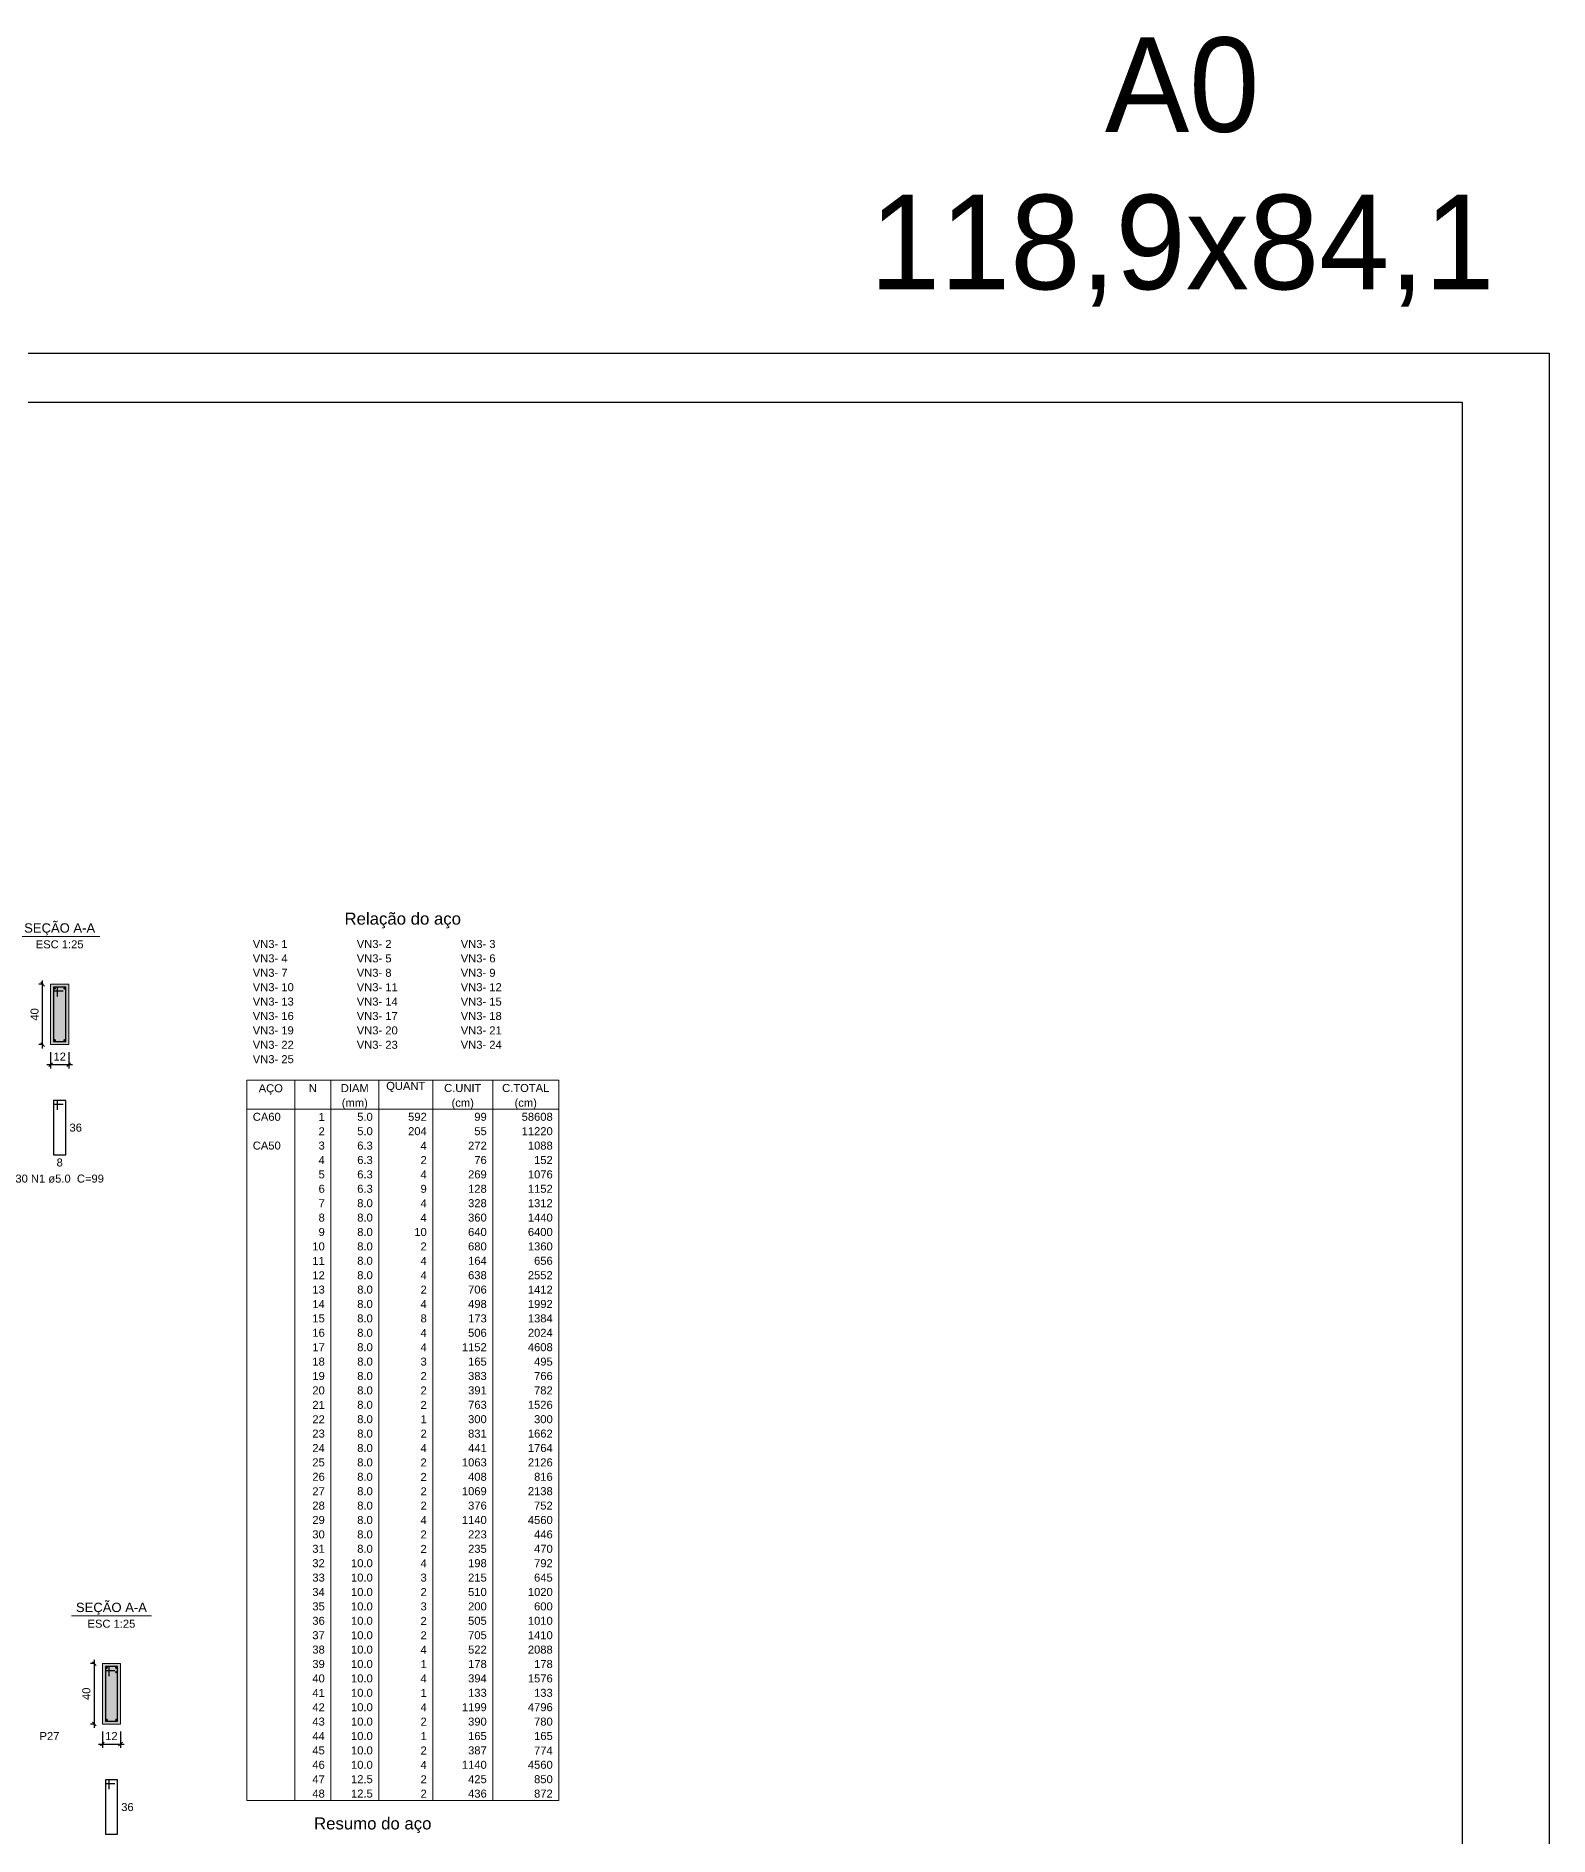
# Model space of a CAD drawing. Header units: millimetres. Extents: x -8 to 605, y -494 to 220.
# Drawn here: x 284.36 to 324.42, y -449.23 to -401.58 of the extents above; entities that cross this region are included whole.
import ezdxf

# ---------------------------------------------------------------- set-up
doc = ezdxf.new("R2010")
doc.units = ezdxf.units.MM
doc.header["$MEASUREMENT"] = 0
doc.linetypes.add('NULL', pattern=[0])
for name, color, linetype, lineweight in [('Descrição da armadura', 7, 'Continuous', 0), ('DT-Barras na forma', 7, 'Continuous', 30), ('DT-Barras no corte', 5, 'Continuous', 5), ('DT-Barras rebatidas', 7, 'Continuous', 30), ('DT-Cotas', 7, 'Continuous', 5), ('DT-Forma', 5, 'Continuous', 5), ('DT-Hachura seção vigas', 252, 'Continuous', 5), ('DT-Relação do aço', 1, 'Continuous', 20), ('DT-Textos', 7, 'Continuous', 5), ('Textos armaduras', 7, 'Continuous', 0)]:
    doc.layers.add(name, color=color, linetype=linetype, lineweight=lineweight)
doc.styles.add('Arial', font='arial.ttf')
doc.dimstyles.new('UM_25.000000', dxfattribs={"dimtxt": 0.18, "dimasz": 0.1, "dimexe": 0.1, "dimexo": 0.2, "dimgap": 0, "dimtad": 1, "dimtih": 1, "dimtoh": 1, "dimdec": 1, "dimlfac": 25, "dimzin": 0, "dimdsep": 46, "dimtxsty": 'Standard', "dimcen": 0.09, "dimdle": 0.1, "dimadec": 1, "dimazin": 2, "dimtfac": 1, "dimtdec": 4, "dimtofl": 0, "dimtmove": 0, "dimatfit": 3, "dimfxl": 1, "dimtolj": 1, "dimarcsym": 0})

# ---------------------------------------------------------------- blocks, each defined once
blk = doc.blocks.new('_Oblique')
at = {"color": 0, "linetype": 'ByBlock', "lineweight": -2}
blk.add_line((-0.5, -0.5), (0.5, 0.5), dxfattribs=at)
blk = doc.blocks.new('*D4666')
at = {"layer": 'Defpoints', "color": 0, "transparency": 16777216}
for p in [(284.531, -426.683), (284.743, -426.683), (284.743, -428.283)]:
    blk.add_point(p, dxfattribs=at)
at = {"layer": 'DT-Cotas', "color": 0, "lineweight": -2, "transparency": 16777216}
for p, q in [((284.543, -426.683), (284.431, -426.683)), ((284.531, -428.383), (284.531, -426.583)), ((284.543, -428.283), (284.431, -428.283))]:
    blk.add_line(p, q, dxfattribs=at)
at = {"layer": 'DT-Cotas', "color": 0, "lineweight": -2, "transparency": 16777216, "xscale": 0.1, "yscale": 0.1, "zscale": 0.1}
for p, rotation in [((284.531, -426.683), 90), ((284.531, -428.283), 270)]:
    blk.add_blockref('_Oblique', p, dxfattribs=dict(at, rotation=rotation))
at = {"layer": 'DT-Cotas', "color": 7, "transparency": 16777216, "insert": (284.319, -427.483), "char_height": 0.2118, "attachment_point": 5, "rotation": 90, "style": 'Arial'}
blk.add_mtext('\\A1;40', dxfattribs=at)
blk = doc.blocks.new('*D4667')
at = {"layer": 'Defpoints', "color": 0, "transparency": 16777216}
for p in [(284.743, -428.283), (285.223, -428.283), (285.223, -428.812)]:
    blk.add_point(p, dxfattribs=at)
at = {"layer": 'DT-Cotas', "color": 0, "lineweight": -2, "transparency": 16777216}
for p, q in [((284.643, -428.812), (285.323, -428.812)), ((284.743, -428.483), (284.743, -428.912)), ((285.223, -428.483), (285.223, -428.912))]:
    blk.add_line(p, q, dxfattribs=at)
at = {"layer": 'DT-Cotas', "color": 0, "lineweight": -2, "transparency": 16777216, "xscale": 0.1, "yscale": 0.1, "zscale": 0.1, "rotation": 180}
blk.add_blockref('_Oblique', (284.743, -428.812), dxfattribs=at)
at = {"layer": 'DT-Cotas', "color": 0, "lineweight": -2, "transparency": 16777216, "xscale": 0.1, "yscale": 0.1, "zscale": 0.1}
blk.add_blockref('_Oblique', (285.223, -428.812), dxfattribs=at)
at = {"layer": 'DT-Cotas', "color": 7, "transparency": 16777216, "insert": (284.983, -428.6), "char_height": 0.2118, "attachment_point": 5, "rotation": 0.0057, "style": 'Arial'}
blk.add_mtext('\\A1;12', dxfattribs=at)
blk = doc.blocks.new('*D4756')
at = {"layer": 'Defpoints', "color": 0, "transparency": 16777216}
for p in [(285.901, -444.67), (286.113, -444.67), (286.113, -446.27)]:
    blk.add_point(p, dxfattribs=at)
at = {"layer": 'DT-Cotas', "color": 0, "lineweight": -2, "transparency": 16777216}
for p, q in [((285.901, -446.37), (285.901, -444.57)), ((285.913, -444.67), (285.801, -444.67)), ((285.913, -446.27), (285.801, -446.27))]:
    blk.add_line(p, q, dxfattribs=at)
at = {"layer": 'DT-Cotas', "color": 0, "lineweight": -2, "transparency": 16777216, "xscale": 0.1, "yscale": 0.1, "zscale": 0.1}
for p, rotation in [((285.901, -444.67), 90), ((285.901, -446.27), 270)]:
    blk.add_blockref('_Oblique', p, dxfattribs=dict(at, rotation=rotation))
at = {"layer": 'DT-Cotas', "color": 7, "transparency": 16777216, "insert": (285.69, -445.47), "char_height": 0.2118, "attachment_point": 5, "rotation": 90, "style": 'Arial'}
blk.add_mtext('\\A1;40', dxfattribs=at)
blk = doc.blocks.new('*D4757')
at = {"layer": 'Defpoints', "color": 0, "transparency": 16777216}
for p in [(286.113, -446.27), (286.593, -446.27), (286.593, -446.8)]:
    blk.add_point(p, dxfattribs=at)
at = {"layer": 'DT-Cotas', "color": 0, "lineweight": -2, "transparency": 16777216}
for p, q in [((286.113, -446.47), (286.113, -446.9)), ((286.593, -446.47), (286.593, -446.9)), ((286.013, -446.8), (286.693, -446.8))]:
    blk.add_line(p, q, dxfattribs=at)
at = {"layer": 'DT-Cotas', "color": 0, "lineweight": -2, "transparency": 16777216, "xscale": 0.1, "yscale": 0.1, "zscale": 0.1, "rotation": 180}
blk.add_blockref('_Oblique', (286.113, -446.8), dxfattribs=at)
at = {"layer": 'DT-Cotas', "color": 0, "lineweight": -2, "transparency": 16777216, "xscale": 0.1, "yscale": 0.1, "zscale": 0.1}
blk.add_blockref('_Oblique', (286.593, -446.8), dxfattribs=at)
at = {"layer": 'DT-Cotas', "color": 7, "transparency": 16777216, "insert": (286.353, -446.588), "char_height": 0.2118, "attachment_point": 5, "rotation": 0.0057, "style": 'Arial'}
blk.add_mtext('\\A1;12', dxfattribs=at)

msp = doc.modelspace()

# ---------------------------------------------------------------- hatches: boundary and pattern name
at = {"layer": 'DT-Hachura seção vigas', "linetype": 'Continuous'}
for points in [[(284.7431, -428.2826), (284.7431, -428.2826), (285.2231, -428.2826), (285.2231, -426.6826), (284.7431, -426.6826), (284.7431, -428.2826)], [(286.1132, -446.2702), (286.1132, -446.2702), (286.5932, -446.2702), (286.5932, -444.6702), (286.1132, -444.6702), (286.1132, -446.2702)]]:
    msp.add_hatch(color=252, dxfattribs=at).paths.add_polyline_path(points)

# ---------------------------------------------------------------- linework, layer by layer
at = {"color": 7}
for p, q in [((205.5205, -409.9755), (324.4205, -409.9755)), ((324.4205, -409.9755), (324.4205, -494.0755)), ((207.8205, -411.2755), (322.1205, -411.2755)), ((322.1205, -411.2755), (322.1205, -492.7755))]:
    msp.add_line(p, q, dxfattribs=at)
at = {"layer": 'DT-Barras na forma'}
for p, q in [((284.9231, -426.7626), (284.8231, -426.7626)), ((284.8231, -426.7626), (284.8231, -428.2026)), ((285.1431, -426.7626), (284.8231, -426.7626)), ((284.8231, -426.7626), (284.8231, -426.8626)), ((284.8231, -426.8626), (285.0731, -426.8626)), ((284.9231, -427.0126), (284.9231, -426.7626)), ((285.1431, -428.2026), (285.1431, -426.7626)), ((284.8231, -428.2026), (285.1431, -428.2026)), ((286.2932, -444.7502), (286.1932, -444.7502)), ((286.1932, -444.7502), (286.1932, -446.1902)), ((286.5132, -444.7502), (286.1932, -444.7502)), ((286.1932, -444.7502), (286.1932, -444.8502)), ((286.1932, -444.8502), (286.4432, -444.8502)), ((286.2932, -445.0002), (286.2932, -444.7502)), ((286.5132, -446.1902), (286.5132, -444.7502)), ((286.1932, -446.1902), (286.5132, -446.1902))]:
    msp.add_line(p, q, dxfattribs=at)
at = {"layer": 'DT-Barras no corte'}
for centre in [(284.8591, -426.7986), (285.1071, -426.7986), (284.8591, -428.1666), (285.1071, -428.1666), (286.2292, -444.7862), (286.4772, -444.7862), (286.4772, -444.8982), (286.2292, -446.1542), (286.4772, -446.1542)]:
    msp.add_circle(centre, 0.016, dxfattribs=at)
at = {"layer": 'DT-Barras rebatidas'}
for points in [[(284.9231, -430.0093), (284.9231, -429.7593), (284.8231, -429.7593), (284.8231, -431.1993), (285.1431, -431.1993), (285.1431, -429.7593), (284.8231, -429.7593), (284.8231, -429.8593), (285.0731, -429.8593)], [(286.2932, -447.9969), (286.2932, -447.7469), (286.1932, -447.7469), (286.1932, -449.1869), (286.5132, -449.1869), (286.5132, -447.7469), (286.1932, -447.7469), (286.1932, -447.8469), (286.4432, -447.8469)]]:
    msp.add_lwpolyline(points, dxfattribs=at)
at = {"layer": 'DT-Forma'}
for p, q in [((285.2231, -426.6826), (284.7431, -426.6826)), ((284.7431, -426.6826), (284.7431, -428.2826)), ((285.2231, -428.2826), (285.2231, -426.6826)), ((284.7431, -428.2826), (285.2231, -428.2826)), ((286.5932, -444.6702), (286.1132, -444.6702)), ((286.1132, -444.6702), (286.1132, -446.2702)), ((286.5932, -446.2702), (286.5932, -444.6702)), ((286.1132, -446.2702), (286.5932, -446.2702))]:
    msp.add_line(p, q, dxfattribs=at)
at = {"layer": 'DT-Relação do aço', "linetype": 'Continuous'}
for p, q in [((289.9376, -429.2279), (298.1978, -429.2279)), ((289.9376, -429.2279), (289.9376, -429.9904)), ((291.2084, -429.2279), (291.2084, -429.9904)), ((292.1615, -429.2279), (292.1615, -429.9904)), ((293.4323, -429.2279), (293.4323, -429.9904)), ((294.862, -429.2279), (294.862, -429.9904)), ((296.4505, -429.2279), (296.4505, -429.9904)), ((298.1978, -429.2279), (298.1978, -429.9904)), ((289.9376, -429.9904), (298.1978, -429.9904)), ((289.9376, -429.9904), (289.9376, -448.2899)), ((291.2084, -429.9904), (291.2084, -448.2899)), ((292.1615, -429.9904), (292.1615, -448.2899)), ((293.4323, -429.9904), (293.4323, -448.2899)), ((294.862, -429.9904), (294.862, -448.2899)), ((296.4505, -429.9904), (296.4505, -448.2899)), ((298.1978, -429.9904), (298.1978, -448.2899)), ((289.9376, -448.2899), (298.1978, -448.2899))]:
    msp.add_line(p, q, dxfattribs=at)
at = {"layer": 'DT-Textos'}
for p, q in [((283.9241, -425.4177), (286.0421, -425.4177)), ((285.2942, -443.4053), (287.4122, -443.4053))]:
    msp.add_line(p, q, dxfattribs=at)

# ---------------------------------------------------------------- texts
at = {"color": 7, "insert": (305.5154, -401.617), "char_height": 2.5, "attachment_point": 1}
msp.add_mtext_dynamic_manual_height_columns('\\pxqc;A0\\P118,9x84,1', width=18.384127, gutter_width=12.5, heights=[0], dxfattribs=at)
at = {"layer": 'Descrição da armadura', "linetype": 'NULL', "insert": (284.9827, -431.9407), "char_height": 0.2118, "width": 4.686721, "attachment_point": 8, "line_spacing_factor": 0.9, "style": 'Arial'}
msp.add_mtext('30 N1 ø5.0  C=99', dxfattribs=at)
at = {"layer": 'DT-Relação do aço', "color": 7, "linetype": 'NULL', "line_spacing_factor": 0.9, "style": 'Arial'}
for s, insert, char_height, width, attachment_point in [('Relação do aço', (294.0677, -425.2037), 0.3177, 6.167545, 8), ('VN3- 1', (290.0965, -425.7269), 0.2118, 1.841627, 7), ('VN3- 2', (292.8499, -425.7269), 0.2118, 1.841627, 7), ('VN3- 3', (295.6033, -425.7269), 0.2118, 1.841627, 7), ('VN3- 4', (290.0965, -426.1081), 0.2118, 1.841627, 7), ('VN3- 5', (292.8499, -426.1081), 0.2118, 1.841627, 7), ('VN3- 6', (295.6033, -426.1081), 0.2118, 1.841627, 7), ('VN3- 7', (290.0965, -426.4894), 0.2118, 1.841627, 7), ('VN3- 8', (292.8499, -426.4894), 0.2118, 1.841627, 7), ('VN3- 9', (295.6033, -426.4894), 0.2118, 1.841627, 7), ('VN3- 10', (290.0965, -426.8706), 0.2118, 2.170627, 7), ('VN3- 11', (292.8499, -426.8706), 0.2118, 2.170627, 7), ('VN3- 12', (295.6033, -426.8706), 0.2118, 2.170627, 7), ('VN3- 13', (290.0965, -427.2519), 0.2118, 2.170627, 7), ('VN3- 16', (290.0965, -427.6331), 0.2118, 2.170627, 7), ('VN3- 14', (292.8499, -427.2519), 0.2118, 2.170627, 7), ('VN3- 17', (292.8499, -427.6331), 0.2118, 2.170627, 7), ('VN3- 15', (295.6033, -427.2519), 0.2118, 2.170627, 7), ('VN3- 18', (295.6033, -427.6331), 0.2118, 2.170627, 7), ('VN3- 19', (290.0965, -428.0143), 0.2118, 2.170627, 7), ('VN3- 20', (292.8499, -428.0143), 0.2118, 2.170627, 7), ('VN3- 21', (295.6033, -428.0143), 0.2118, 2.170627, 7), ('VN3- 22', (290.0965, -428.3956), 0.2118, 2.170627, 7), ('VN3- 23', (292.8499, -428.3956), 0.2118, 2.170627, 7), ('VN3- 24', (295.6033, -428.3956), 0.2118, 2.170627, 7), ('VN3- 25', (290.0965, -428.7768), 0.2118, 2.170627, 7), ('AÇO', (290.573, -429.6092), 0.2118, 1.282746, 8), ('N', (291.685, -429.5393), 0.2118, 0.427474, 8), ('DIAM', (292.7969, -429.5393), 0.2118, 1.479694, 8), ('QUANT', (294.1471, -429.5393), 0.2118, 2.07183, 8), ('C.UNIT', (295.6562, -429.5393), 0.2118, 1.97271, 8), ('C.TOTAL', (297.3241, -429.5393), 0.2118, 2.499305, 8), ('(mm)', (292.7969, -429.9904), 0.2118, 1.379929, 8), ('(cm)', (295.6562, -429.9904), 0.2118, 1.18298, 8), ('(cm)', (297.3241, -429.9904), 0.2118, 1.18298, 8), ('CA60', (290.0965, -430.3018), 0.2118, 1.48034, 7), ('1', (292.0027, -430.3018), 0.2118, 0.329, 9), ('5.0', (293.2735, -430.3018), 0.2118, 0.822339, 9), ('592', (294.7031, -430.3018), 0.2118, 0.987001, 9), ('99', (296.2916, -430.3018), 0.2118, 0.658001, 9), ('58608', (298.039, -430.3018), 0.2118, 1.645002, 9), ('2', (292.0027, -430.683), 0.2118, 0.329, 9), ('5.0', (293.2735, -430.683), 0.2118, 0.822339, 9), ('204', (294.7031, -430.683), 0.2118, 0.987001, 9), ('55', (296.2916, -430.683), 0.2118, 0.658001, 9), ('11220', (298.039, -430.683), 0.2118, 1.645002, 9), ('CA50', (290.0965, -431.0643), 0.2118, 1.48034, 7), ('4', (292.0027, -431.4455), 0.2118, 0.329, 9), ('3', (292.0027, -431.0643), 0.2118, 0.329, 9), ('6.3', (293.2735, -431.0643), 0.2118, 0.822339, 9), ('6.3', (293.2735, -431.4455), 0.2118, 0.822339, 9), ('4', (294.7031, -431.0643), 0.2118, 0.329, 9), ('2', (294.7031, -431.4455), 0.2118, 0.329, 9), ('272', (296.2916, -431.0643), 0.2118, 0.987001, 9), ('76', (296.2916, -431.4455), 0.2118, 0.658001, 9), ('1088', (298.039, -431.0643), 0.2118, 1.316001, 9), ('152', (298.039, -431.4455), 0.2118, 0.987001, 9), ('5', (292.0027, -431.8267), 0.2118, 0.329, 9), ('6.3', (293.2735, -431.8267), 0.2118, 0.822339, 9), ('4', (294.7031, -431.8267), 0.2118, 0.329, 9), ('269', (296.2916, -431.8267), 0.2118, 0.987001, 9), ('1076', (298.039, -431.8267), 0.2118, 1.316001, 9), ('6', (292.0027, -432.208), 0.2118, 0.329, 9), ('6.3', (293.2735, -432.208), 0.2118, 0.822339, 9), ('9', (294.7031, -432.208), 0.2118, 0.329, 9), ('128', (296.2916, -432.208), 0.2118, 0.987001, 9), ('1152', (298.039, -432.208), 0.2118, 1.316001, 9), ('7', (292.0027, -432.5892), 0.2118, 0.329, 9), ('8.0', (293.2735, -432.5892), 0.2118, 0.822339, 9), ('4', (294.7031, -432.5892), 0.2118, 0.329, 9), ('328', (296.2916, -432.5892), 0.2118, 0.987001, 9), ('1312', (298.039, -432.5892), 0.2118, 1.316001, 9), ('8', (292.0027, -432.9705), 0.2118, 0.329, 9), ('9', (292.0027, -433.3517), 0.2118, 0.329, 9), ('8.0', (293.2735, -432.9705), 0.2118, 0.822339, 9), ('8.0', (293.2735, -433.3517), 0.2118, 0.822339, 9), ('10', (294.7031, -433.3517), 0.2118, 0.658001, 9), ('4', (294.7031, -432.9705), 0.2118, 0.329, 9), ('360', (296.2916, -432.9705), 0.2118, 0.987001, 9), ('640', (296.2916, -433.3517), 0.2118, 0.987001, 9), ('6400', (298.039, -433.3517), 0.2118, 1.316001, 9), ('1440', (298.039, -432.9705), 0.2118, 1.316001, 9), ('10', (292.0027, -433.7329), 0.2118, 0.658001, 9), ('8.0', (293.2735, -433.7329), 0.2118, 0.822339, 9), ('2', (294.7031, -433.7329), 0.2118, 0.329, 9), ('680', (296.2916, -433.7329), 0.2118, 0.987001, 9), ('1360', (298.039, -433.7329), 0.2118, 1.316001, 9), ('11', (292.0027, -434.1142), 0.2118, 0.658001, 9), ('8.0', (293.2735, -434.1142), 0.2118, 0.822339, 9), ('4', (294.7031, -434.1142), 0.2118, 0.329, 9), ('164', (296.2916, -434.1142), 0.2118, 0.987001, 9), ('656', (298.039, -434.1142), 0.2118, 0.987001, 9), ('12', (292.0027, -434.4954), 0.2118, 0.658001, 9), ('8.0', (293.2735, -434.4954), 0.2118, 0.822339, 9), ('4', (294.7031, -434.4954), 0.2118, 0.329, 9), ('638', (296.2916, -434.4954), 0.2118, 0.987001, 9), ('2552', (298.039, -434.4954), 0.2118, 1.316001, 9), ('13', (292.0027, -434.8767), 0.2118, 0.658001, 9), ('14', (292.0027, -435.2579), 0.2118, 0.658001, 9), ('8.0', (293.2735, -434.8767), 0.2118, 0.822339, 9), ('8.0', (293.2735, -435.2579), 0.2118, 0.822339, 9), ('4', (294.7031, -435.2579), 0.2118, 0.329, 9), ('2', (294.7031, -434.8767), 0.2118, 0.329, 9), ('498', (296.2916, -435.2579), 0.2118, 0.987001, 9), ('706', (296.2916, -434.8767), 0.2118, 0.987001, 9), ('1412', (298.039, -434.8767), 0.2118, 1.316001, 9), ('1992', (298.039, -435.2579), 0.2118, 1.316001, 9), ('15', (292.0027, -435.6391), 0.2118, 0.658001, 9), ('8.0', (293.2735, -435.6391), 0.2118, 0.822339, 9), ('8', (294.7031, -435.6391), 0.2118, 0.329, 9), ('173', (296.2916, -435.6391), 0.2118, 0.987001, 9), ('1384', (298.039, -435.6391), 0.2118, 1.316001, 9), ('16', (292.0027, -436.0204), 0.2118, 0.658001, 9), ('8.0', (293.2735, -436.0204), 0.2118, 0.822339, 9), ('4', (294.7031, -436.0204), 0.2118, 0.329, 9), ('506', (296.2916, -436.0204), 0.2118, 0.987001, 9), ('2024', (298.039, -436.0204), 0.2118, 1.316001, 9), ('17', (292.0027, -436.4016), 0.2118, 0.658001, 9), ('8.0', (293.2735, -436.4016), 0.2118, 0.822339, 9), ('4', (294.7031, -436.4016), 0.2118, 0.329, 9), ('1152', (296.2916, -436.4016), 0.2118, 1.316001, 9), ('4608', (298.039, -436.4016), 0.2118, 1.316001, 9), ('18', (292.0027, -436.7829), 0.2118, 0.658001, 9), ('19', (292.0027, -437.1641), 0.2118, 0.658001, 9), ('8.0', (293.2735, -436.7829), 0.2118, 0.822339, 9), ('8.0', (293.2735, -437.1641), 0.2118, 0.822339, 9), ('3', (294.7031, -436.7829), 0.2118, 0.329, 9), ('2', (294.7031, -437.1641), 0.2118, 0.329, 9), ('383', (296.2916, -437.1641), 0.2118, 0.987001, 9), ('165', (296.2916, -436.7829), 0.2118, 0.987001, 9), ('495', (298.039, -436.7829), 0.2118, 0.987001, 9), ('766', (298.039, -437.1641), 0.2118, 0.987001, 9), ('20', (292.0027, -437.5453), 0.2118, 0.658001, 9), ('8.0', (293.2735, -437.5453), 0.2118, 0.822339, 9), ('2', (294.7031, -437.5453), 0.2118, 0.329, 9), ('391', (296.2916, -437.5453), 0.2118, 0.987001, 9), ('782', (298.039, -437.5453), 0.2118, 0.987001, 9), ('21', (292.0027, -437.9266), 0.2118, 0.658001, 9), ('8.0', (293.2735, -437.9266), 0.2118, 0.822339, 9), ('2', (294.7031, -437.9266), 0.2118, 0.329, 9), ('763', (296.2916, -437.9266), 0.2118, 0.987001, 9), ('1526', (298.039, -437.9266), 0.2118, 1.316001, 9), ('22', (292.0027, -438.3078), 0.2118, 0.658001, 9), ('8.0', (293.2735, -438.3078), 0.2118, 0.822339, 9), ('1', (294.7031, -438.3078), 0.2118, 0.329, 9), ('300', (296.2916, -438.3078), 0.2118, 0.987001, 9), ('300', (298.039, -438.3078), 0.2118, 0.987001, 9), ('23', (292.0027, -438.6891), 0.2118, 0.658001, 9), ('24', (292.0027, -439.0703), 0.2118, 0.658001, 9), ('8.0', (293.2735, -438.6891), 0.2118, 0.822339, 9), ('8.0', (293.2735, -439.0703), 0.2118, 0.822339, 9), ('4', (294.7031, -439.0703), 0.2118, 0.329, 9), ('2', (294.7031, -438.6891), 0.2118, 0.329, 9), ('441', (296.2916, -439.0703), 0.2118, 0.987001, 9), ('831', (296.2916, -438.6891), 0.2118, 0.987001, 9), ('1662', (298.039, -438.6891), 0.2118, 1.316001, 9), ('1764', (298.039, -439.0703), 0.2118, 1.316001, 9), ('25', (292.0027, -439.4515), 0.2118, 0.658001, 9), ('8.0', (293.2735, -439.4515), 0.2118, 0.822339, 9), ('2', (294.7031, -439.4515), 0.2118, 0.329, 9), ('1063', (296.2916, -439.4515), 0.2118, 1.316001, 9), ('2126', (298.039, -439.4515), 0.2118, 1.316001, 9), ('26', (292.0027, -439.8328), 0.2118, 0.658001, 9), ('8.0', (293.2735, -439.8328), 0.2118, 0.822339, 9), ('2', (294.7031, -439.8328), 0.2118, 0.329, 9), ('408', (296.2916, -439.8328), 0.2118, 0.987001, 9), ('816', (298.039, -439.8328), 0.2118, 0.987001, 9), ('27', (292.0027, -440.214), 0.2118, 0.658001, 9), ('8.0', (293.2735, -440.214), 0.2118, 0.822339, 9), ('2', (294.7031, -440.214), 0.2118, 0.329, 9), ('1069', (296.2916, -440.214), 0.2118, 1.316001, 9), ('2138', (298.039, -440.214), 0.2118, 1.316001, 9), ('28', (292.0027, -440.5953), 0.2118, 0.658001, 9), ('29', (292.0027, -440.9765), 0.2118, 0.658001, 9), ('8.0', (293.2735, -440.5953), 0.2118, 0.822339, 9), ('8.0', (293.2735, -440.9765), 0.2118, 0.822339, 9), ('4', (294.7031, -440.9765), 0.2118, 0.329, 9), ('2', (294.7031, -440.5953), 0.2118, 0.329, 9), ('1140', (296.2916, -440.9765), 0.2118, 1.316001, 9), ('376', (296.2916, -440.5953), 0.2118, 0.987001, 9), ('4560', (298.039, -440.9765), 0.2118, 1.316001, 9), ('752', (298.039, -440.5953), 0.2118, 0.987001, 9), ('30', (292.0027, -441.3577), 0.2118, 0.658001, 9), ('8.0', (293.2735, -441.3577), 0.2118, 0.822339, 9), ('2', (294.7031, -441.3577), 0.2118, 0.329, 9), ('223', (296.2916, -441.3577), 0.2118, 0.987001, 9), ('446', (298.039, -441.3577), 0.2118, 0.987001, 9), ('31', (292.0027, -441.739), 0.2118, 0.658001, 9), ('8.0', (293.2735, -441.739), 0.2118, 0.822339, 9), ('2', (294.7031, -441.739), 0.2118, 0.329, 9), ('235', (296.2916, -441.739), 0.2118, 0.987001, 9), ('470', (298.039, -441.739), 0.2118, 0.987001, 9), ('32', (292.0027, -442.1202), 0.2118, 0.658001, 9), ('10.0', (293.2735, -442.1202), 0.2118, 1.15134, 9), ('4', (294.7031, -442.1202), 0.2118, 0.329, 9), ('198', (296.2916, -442.1202), 0.2118, 0.987001, 9), ('792', (298.039, -442.1202), 0.2118, 0.987001, 9), ('33', (292.0027, -442.5015), 0.2118, 0.658001, 9), ('34', (292.0027, -442.8827), 0.2118, 0.658001, 9), ('10.0', (293.2735, -442.5015), 0.2118, 1.15134, 9), ('10.0', (293.2735, -442.8827), 0.2118, 1.15134, 9), ('3', (294.7031, -442.5015), 0.2118, 0.329, 9), ('2', (294.7031, -442.8827), 0.2118, 0.329, 9), ('510', (296.2916, -442.8827), 0.2118, 0.987001, 9), ('215', (296.2916, -442.5015), 0.2118, 0.987001, 9), ('1020', (298.039, -442.8827), 0.2118, 1.316001, 9), ('645', (298.039, -442.5015), 0.2118, 0.987001, 9), ('35', (292.0027, -443.2639), 0.2118, 0.658001, 9), ('10.0', (293.2735, -443.2639), 0.2118, 1.15134, 9), ('3', (294.7031, -443.2639), 0.2118, 0.329, 9), ('200', (296.2916, -443.2639), 0.2118, 0.987001, 9), ('600', (298.039, -443.2639), 0.2118, 0.987001, 9), ('36', (292.0027, -443.6452), 0.2118, 0.658001, 9), ('10.0', (293.2735, -443.6452), 0.2118, 1.15134, 9), ('2', (294.7031, -443.6452), 0.2118, 0.329, 9), ('505', (296.2916, -443.6452), 0.2118, 0.987001, 9), ('1010', (298.039, -443.6452), 0.2118, 1.316001, 9), ('37', (292.0027, -444.0264), 0.2118, 0.658001, 9), ('10.0', (293.2735, -444.0264), 0.2118, 1.15134, 9), ('2', (294.7031, -444.0264), 0.2118, 0.329, 9), ('705', (296.2916, -444.0264), 0.2118, 0.987001, 9), ('1410', (298.039, -444.0264), 0.2118, 1.316001, 9), ('38', (292.0027, -444.4077), 0.2118, 0.658001, 9), ('39', (292.0027, -444.7889), 0.2118, 0.658001, 9), ('10.0', (293.2735, -444.4077), 0.2118, 1.15134, 9), ('10.0', (293.2735, -444.7889), 0.2118, 1.15134, 9), ('4', (294.7031, -444.4077), 0.2118, 0.329, 9), ('1', (294.7031, -444.7889), 0.2118, 0.329, 9), ('522', (296.2916, -444.4077), 0.2118, 0.987001, 9), ('178', (296.2916, -444.7889), 0.2118, 0.987001, 9), ('2088', (298.039, -444.4077), 0.2118, 1.316001, 9), ('178', (298.039, -444.7889), 0.2118, 0.987001, 9), ('40', (292.0027, -445.1701), 0.2118, 0.658001, 9), ('10.0', (293.2735, -445.1701), 0.2118, 1.15134, 9), ('4', (294.7031, -445.1701), 0.2118, 0.329, 9), ('394', (296.2916, -445.1701), 0.2118, 0.987001, 9), ('1576', (298.039, -445.1701), 0.2118, 1.316001, 9), ('41', (292.0027, -445.5514), 0.2118, 0.658001, 9), ('10.0', (293.2735, -445.5514), 0.2118, 1.15134, 9), ('1', (294.7031, -445.5514), 0.2118, 0.329, 9), ('133', (296.2916, -445.5514), 0.2118, 0.987001, 9), ('133', (298.039, -445.5514), 0.2118, 0.987001, 9), ('42', (292.0027, -445.9326), 0.2118, 0.658001, 9), ('10.0', (293.2735, -445.9326), 0.2118, 1.15134, 9), ('4', (294.7031, -445.9326), 0.2118, 0.329, 9), ('1199', (296.2916, -445.9326), 0.2118, 1.316001, 9), ('4796', (298.039, -445.9326), 0.2118, 1.316001, 9), ('43', (292.0027, -446.3139), 0.2118, 0.658001, 9), ('44', (292.0027, -446.6951), 0.2118, 0.658001, 9), ('10.0', (293.2735, -446.3139), 0.2118, 1.15134, 9), ('10.0', (293.2735, -446.6951), 0.2118, 1.15134, 9), ('2', (294.7031, -446.3139), 0.2118, 0.329, 9), ('1', (294.7031, -446.6951), 0.2118, 0.329, 9), ('390', (296.2916, -446.3139), 0.2118, 0.987001, 9), ('165', (296.2916, -446.6951), 0.2118, 0.987001, 9), ('780', (298.039, -446.3139), 0.2118, 0.987001, 9), ('165', (298.039, -446.6951), 0.2118, 0.987001, 9), ('45', (292.0027, -447.0763), 0.2118, 0.658001, 9), ('10.0', (293.2735, -447.0763), 0.2118, 1.15134, 9), ('2', (294.7031, -447.0763), 0.2118, 0.329, 9), ('387', (296.2916, -447.0763), 0.2118, 0.987001, 9), ('774', (298.039, -447.0763), 0.2118, 0.987001, 9), ('46', (292.0027, -447.4576), 0.2118, 0.658001, 9), ('10.0', (293.2735, -447.4576), 0.2118, 1.15134, 9), ('4', (294.7031, -447.4576), 0.2118, 0.329, 9), ('1140', (296.2916, -447.4576), 0.2118, 1.316001, 9), ('4560', (298.039, -447.4576), 0.2118, 1.316001, 9), ('47', (292.0027, -447.8388), 0.2118, 0.658001, 9), ('12.5', (293.2735, -447.8388), 0.2118, 1.15134, 9), ('2', (294.7031, -447.8388), 0.2118, 0.329, 9), ('425', (296.2916, -447.8388), 0.2118, 0.987001, 9), ('850', (298.039, -447.8388), 0.2118, 0.987001, 9), ('48', (292.0027, -448.2201), 0.2118, 0.658001, 9), ('12.5', (293.2735, -448.2201), 0.2118, 1.15134, 9), ('2', (294.7031, -448.2201), 0.2118, 0.329, 9), ('436', (296.2916, -448.2201), 0.2118, 0.987001, 9), ('872', (298.039, -448.2201), 0.2118, 0.987001, 9), ('Resumo do aço', (293.2735, -449.1583), 0.3177, 6.216459, 8)]:
    msp.add_mtext(s, dxfattribs=dict(at, insert=insert, char_height=char_height, width=width, attachment_point=attachment_point))
at = {"layer": 'DT-Textos', "linetype": 'NULL', "line_spacing_factor": 0.798, "style": 'Arial'}
for s, insert, char_height, width, attachment_point in [('SEÇÃO A-A', (284.9827, -425.3936), 0.2471, 3.760741, 8), ('ESC 1:25', (284.9827, -425.7357), 0.2118, 2.532883, 8), ('SEÇÃO A-A', (286.3536, -443.3814), 0.2471, 3.760741, 8), ('ESC 1:25', (286.3536, -443.7225), 0.2118, 2.532883, 8), ('P27', (284.4496, -446.6935), 0.2118, 1.052866, 7)]:
    msp.add_mtext(s, dxfattribs=dict(at, insert=insert, char_height=char_height, width=width, attachment_point=attachment_point))
at = {"layer": 'Textos armaduras', "linetype": 'NULL', "char_height": 0.2118, "line_spacing_factor": 0.9, "style": 'Arial'}
for s, insert, width, attachment_point in [('36', (285.2431, -430.3734), 1.058001, 1), ('8', (284.9831, -431.2966), 0.729, 2), ('36', (286.6132, -448.361), 1.058001, 1)]:
    msp.add_mtext(s, dxfattribs=dict(at, insert=insert, width=width, attachment_point=attachment_point))

# ---------------------------------------------------------------- dimensions: what is measured, and where the dimension line sits
at = {"layer": 'DT-Cotas'}
for base, p1, p2, picture, middle in [((284.5313, -426.6826), (284.7431, -428.2826), (284.7431, -426.6826), '*D4666', (284.3195, -427.4826)), ((285.9014, -444.6702), (286.1132, -446.2702), (286.1132, -444.6702), '*D4756', (285.6896, -445.4702))]:
    dim = msp.add_linear_dim(base=base, p1=p1, p2=p2, angle=90, dimstyle='UM_25.000000', override={"dimtxt": 0.2118, "dimasz": 0.1, "dimexe": 0.1, "dimexo": 0.2, "dimtad": 1, "dimtih": 0, "dimtoh": 0, "dimdec": 1, "dimlfac": 25, "dimzin": 8, "dimtxsty": 'Arial', "dimblk": 'Oblique', "dimblk1": 'Oblique', "dimblk2": 'Oblique', "dimsah": 1, "dimdle": 0.1, "dimse1": 0, "dimse2": 0, "dimclrt": 7, "dimadec": 1, "dimazin": 3, "dimtmove": 2, "dimldrblk": 'Oblique'}, dxfattribs=at)
    dim.commit()
    dim.dimension.update_dxf_attribs({"geometry": picture, "text_midpoint": middle, "dimtype": 160, "text_rotation": 90})
for base, p1, p2, picture, middle in [((285.2231, -428.8121), (284.7431, -428.2826), (285.2231, -428.2826), '*D4667', (284.9831, -428.6003)), ((286.5932, -446.7997), (286.1132, -446.2702), (286.5932, -446.2702), '*D4757', (286.3532, -446.5879))]:
    dim = msp.add_linear_dim(base=base, p1=p1, p2=p2, dimstyle='UM_25.000000', override={"dimtxt": 0.2118, "dimasz": 0.1, "dimexe": 0.1, "dimexo": 0.2, "dimtad": 1, "dimtih": 0, "dimtoh": 0, "dimdec": 1, "dimlfac": 25, "dimzin": 8, "dimtxsty": 'Arial', "dimblk": 'Oblique', "dimblk1": 'Oblique', "dimblk2": 'Oblique', "dimsah": 1, "dimdle": 0.1, "dimse1": 0, "dimse2": 0, "dimclrt": 7, "dimadec": 1, "dimazin": 3, "dimtmove": 2, "dimldrblk": 'Oblique'}, dxfattribs=at)
    dim.commit()
    dim.dimension.update_dxf_attribs({"geometry": picture, "text_midpoint": middle, "dimtype": 160, "text_rotation": 0.00573})

doc.saveas('drawing.dxf')
